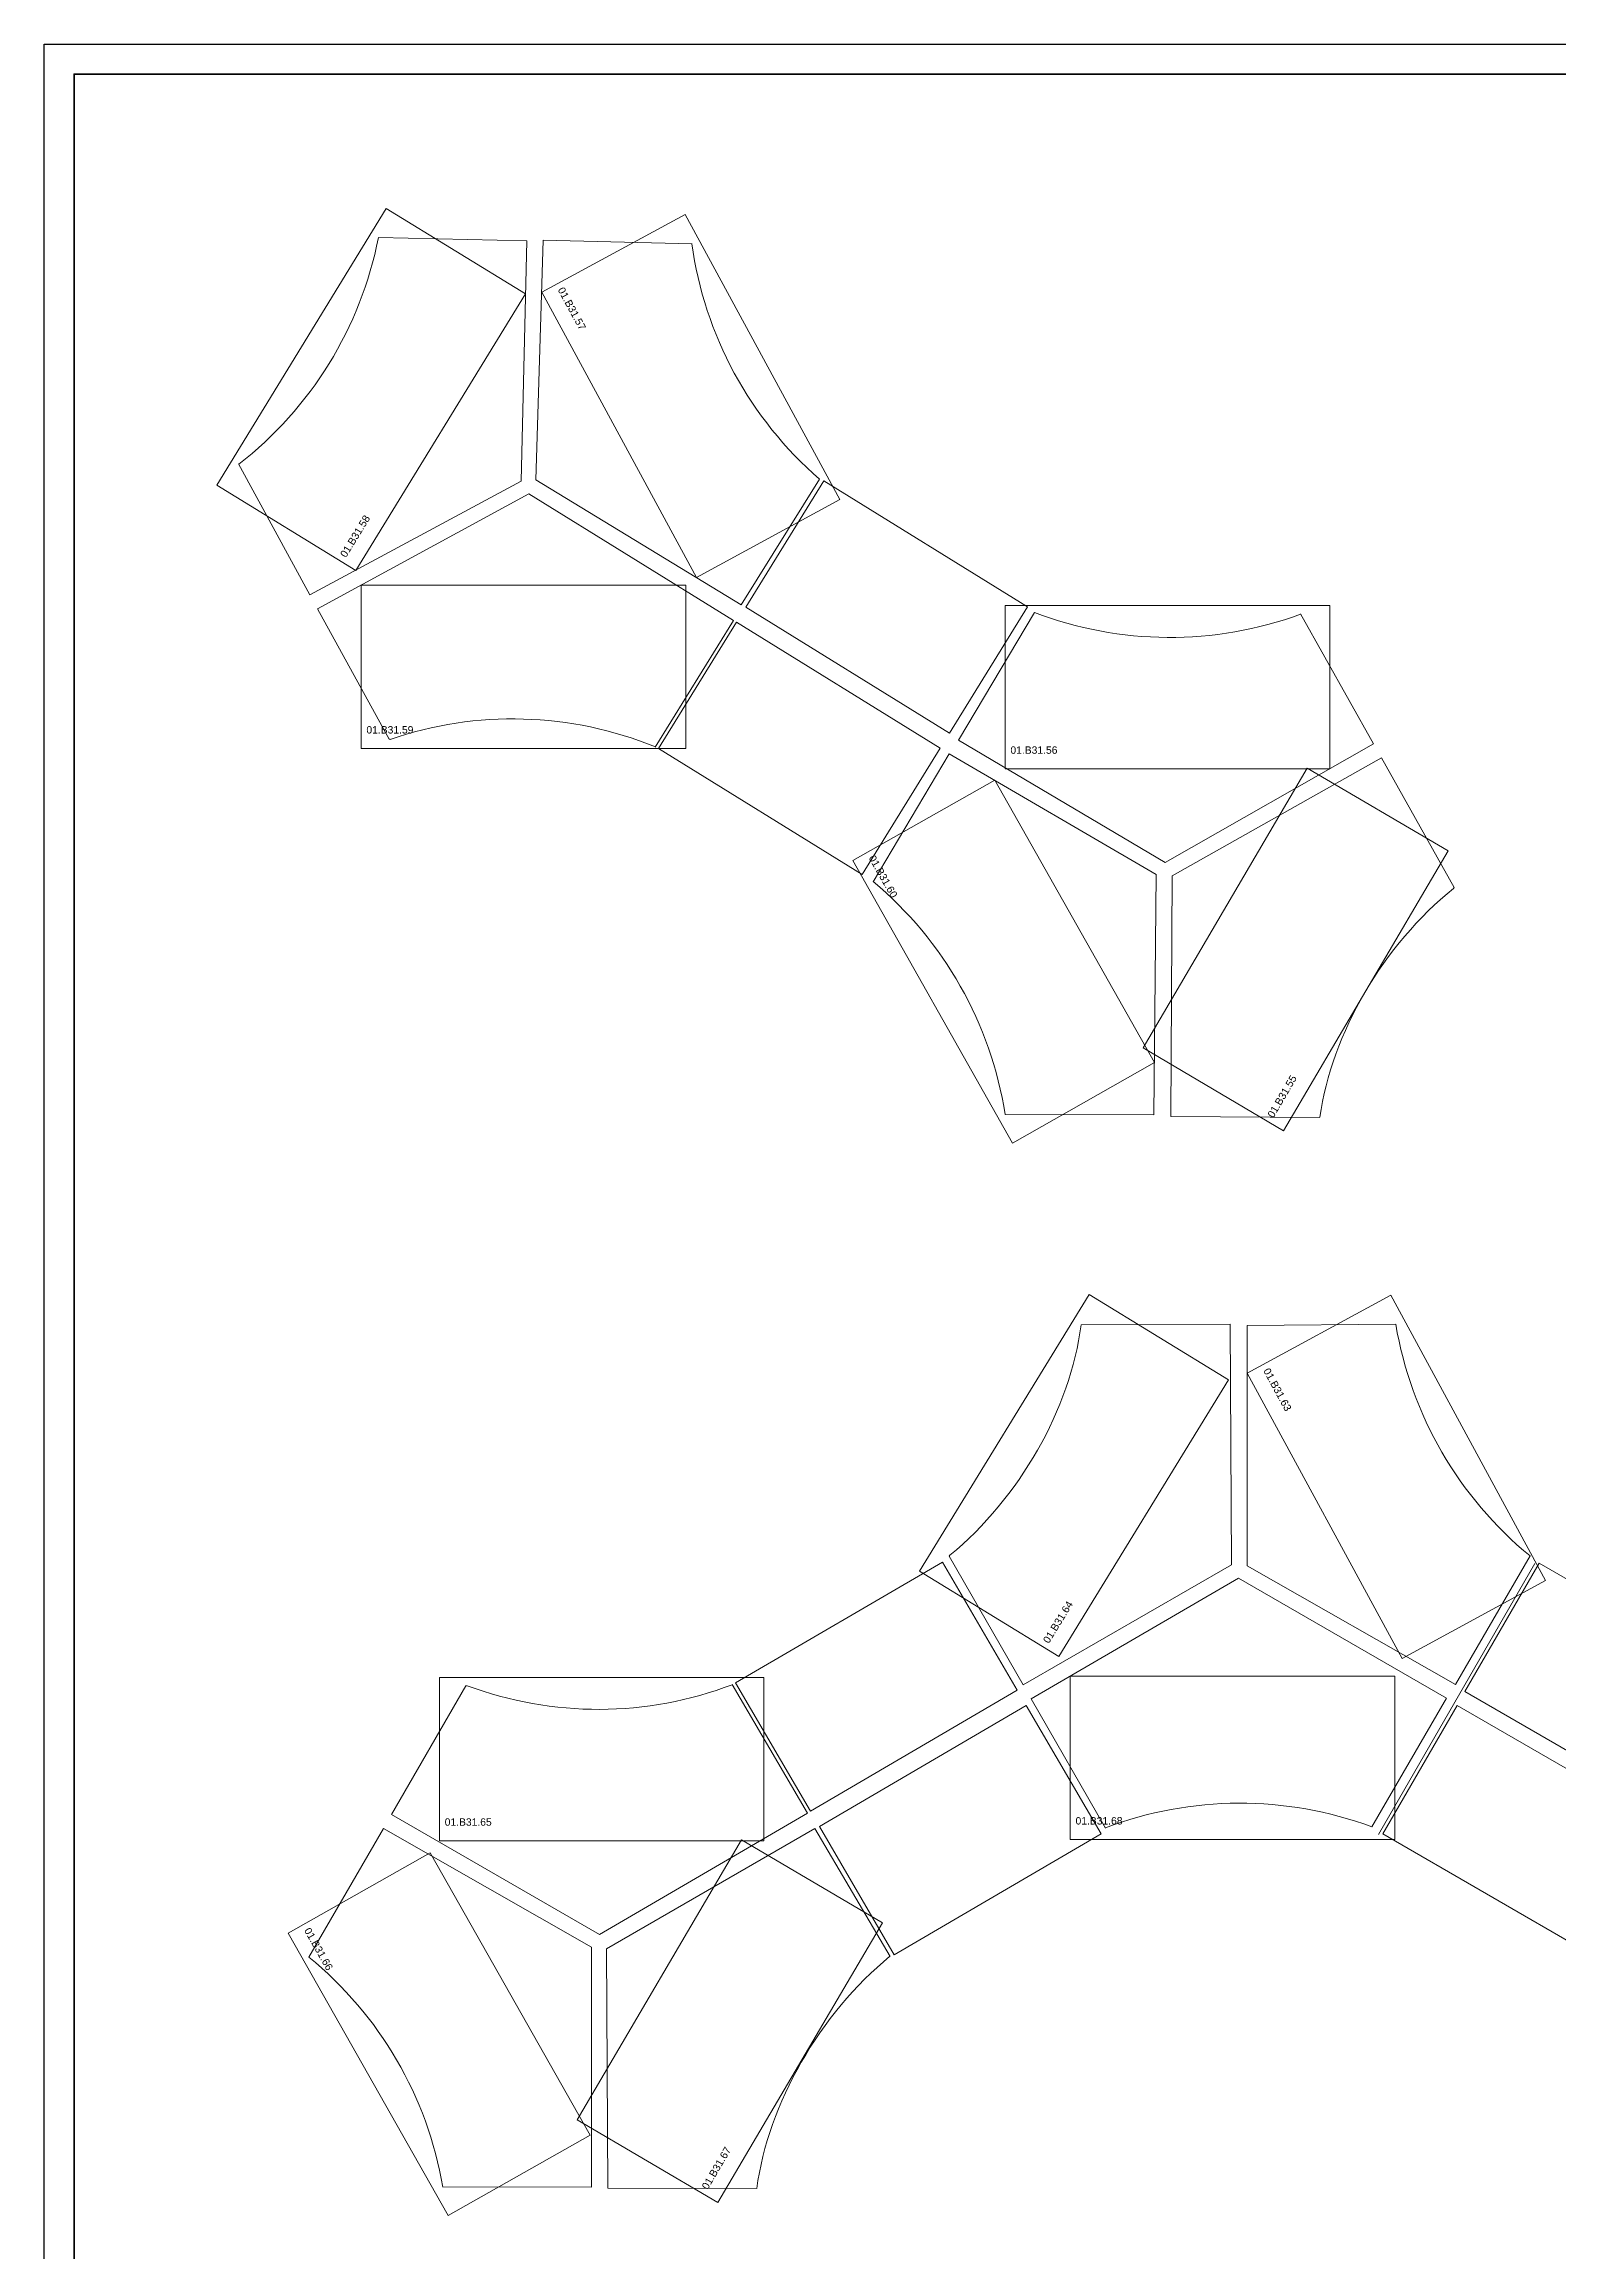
# Model space of a CAD drawing. Header units: millimetres. Extents: x -6.1 to 46.1, y 0 to 48.5.
# Drawn here: x -6.08 to 1.62, y 37.29 to 48.51 of the extents above; entities that cross this region are included whole.
import ezdxf

# ---------------------------------------------------------------- set-up
doc = ezdxf.new("R2010")
doc.units = ezdxf.units.MM
for name, color, linetype in [('PDF_Geometry', 7, 'Continuous'), ('Planon_WPA_Floor', 10, 'Continuous'), ('Planon_WPA_FPoly', 10, 'Continuous')]:
    doc.layers.add(name, color=color, linetype=linetype)
for name, color, linetype, lineweight in [('Planon_WPA_Spoly', 64, 'Continuous', 35), ('Planon_WPA_WPBlock', 5, 'Continuous', 15), ('Planon_WPA_WPPoly', 5, 'Continuous', 15)]:
    doc.layers.add(name, color=color, linetype=linetype, lineweight=lineweight)
doc.styles.add('Arial', font='arial.ttf', dxfattribs={"width": 0.8, "height": 2.5})

# ---------------------------------------------------------------- blocks, each defined once
blk = doc.blocks.new('DFM_Arbeitsplatzstempel')
at = {"style": 'Arial'}
for tag, p in [('AP-ID', (0.054, 0.153)), ('AP-BEZEICHNUNG', (0.054, 0.029))]:
    blk.add_attdef(tag, p, '', height=0.075, dxfattribs=at)

msp = doc.modelspace()

# ---------------------------------------------------------------- linework, layer by layer
at = {"layer": 'PDF_Geometry', "lineweight": 9}
for points in [[(-3.653, 46.292), (-3.624, 47.513), (-4.378, 47.53)], [(-2.783, 47.499), (-2.783, 47.499), (-3.541, 47.516), (-3.577, 46.298)], [(-5.09, 46.379), (-5.09, 46.379), (-4.726, 45.714), (-3.653, 46.292)], [(-3.577, 46.298), (-2.534, 45.662), (-2.136, 46.302)], [(-1.078, 45.653), (-2.114, 46.293), (-2.511, 45.651), (-1.474, 45.011), (-1.078, 45.653)], [(-3.614, 46.227), (-4.687, 45.642), (-4.324, 44.979), (-4.319, 44.979)], [(-2.971, 44.939), (-2.971, 44.939), (-2.573, 45.583), (-3.614, 46.227)], [(-1.522, 44.934), (-2.558, 45.574), (-2.955, 44.932), (-1.919, 44.292), (-1.522, 44.934)], [(-0.378, 44.352), (-1.429, 44.974), (-1.043, 45.624)], [(0.31, 45.617), (0.31, 45.617), (0.68, 44.956), (-0.378, 44.352)], [(-1.863, 44.254), (-1.863, 44.254), (-1.476, 44.906), (-0.424, 44.291)], [(-0.343, 44.285), (0.721, 44.884), (1.091, 44.226), (1.088, 44.221)], [(-0.424, 44.291), (-0.436, 43.07), (-1.191, 43.071)], [(0.408, 43.057), (0.408, 43.057), (-0.35, 43.061), (-0.343, 44.285)], [(-0.806, 42.002), (-0.806, 42.002), (-0.048, 42.006), (-0.042, 40.782)], [(0.039, 40.777), (0.039, 41.998), (0.793, 42.005)], [(-1.13, 40.144), (-2.182, 39.529), (-2.563, 40.181), (-1.511, 40.796), (-1.13, 40.144)], [(-0.042, 40.782), (-1.1, 40.171), (-1.476, 40.826), (-1.473, 40.831)], [(1.477, 40.828), (1.477, 40.828), (1.097, 40.173), (0.039, 40.777)], [(1.501, 40.788), (0.706, 39.411)], [(1.523, 40.791), (2.578, 40.182), (2.2, 39.528), (1.145, 40.137), (1.523, 40.791)], [(-0.681, 39.443), (-0.681, 39.443), (-1.059, 40.1), (-0.006, 40.714)], [(-0.006, 40.714), (1.051, 40.104), (0.672, 39.45)], [(-3.254, 38.903), (-4.312, 39.513), (-3.933, 40.167), (-3.927, 40.167)], [(-2.579, 40.174), (-2.579, 40.174), (-2.197, 39.52), (-3.254, 38.903)], [(-0.704, 39.414), (-1.756, 38.799), (-2.136, 39.451), (-1.085, 40.066), (-0.704, 39.414)], [(1.106, 40.067), (2.16, 39.458), (1.783, 38.804), (0.728, 39.414), (1.106, 40.067)], [(-4.732, 38.787), (-4.732, 38.787), (-4.353, 39.442), (-3.294, 38.838)], [(-3.218, 38.83), (-2.16, 39.441), (-1.777, 38.791)], [(-3.294, 38.838), (-3.294, 37.617), (-4.049, 37.619)], [(-2.454, 37.611), (-2.454, 37.611), (-3.212, 37.612), (-3.218, 38.83)]]:
    msp.add_lwpolyline(points, dxfattribs=at)
for centre, radius, start, end in [((-6.273, 47.902), 1.931, 307.8456, 348.8792), ((-0.864, 47.767), 1.94, 187.9572, 229.0382), ((-0.355, 47.427), 1.93, 249.1038, 290.1524), ((-3.695, 43.168), 1.915, 67.7616, 108.9944), ((-3.109, 42.768), 1.941, 8.9839, 50.0309), ((2.707, 42.327), 1.94, 189.5592, 230.6363), ((-3.26, 41.959), 1.912, 249.5743, 290.8624), ((0.002, 37.64), 1.93, 69.6846, 110.757), ((-5.953, 37.293), 1.93, 9.7083, 50.7522)]:
    msp.add_arc(centre, radius, start, end, dxfattribs=at)
for centre, major_axis, ratio, start_param, end_param in [((1.381, 43.343), (0.715, 1.067), 0.635388, 1.114402, 2.222188), ((-1.774, 41.706), (0.702, 1.074), 0.635525, 4.25367, 5.362976), ((-1.469, 37.904), (0.717, 1.089), 0.636574, 1.116574, 2.218571)]:
    msp.add_ellipse(centre, major_axis=major_axis, ratio=ratio, start_param=start_param, end_param=end_param, dxfattribs=at)
at = {"layer": 'Planon_WPA_Floor'}
for points in [[(-6.077, 48.513), (46.094, 48.513)], [(-6.077, 33.796), (-6.077, 48.513)], [(-5.925, 48.361), (45.941, 48.361)], [(-5.925, 33.948), (-5.925, 48.361)]]:
    msp.add_lwpolyline(points, dxfattribs=at)
at = {"layer": 'Planon_WPA_FPoly'}
msp.add_lwpolyline([(0, 0), (0, 30.332), (-3.299, 30.332), (-3.299, 32.776), (-4.471, 32.776), (-4.471, 32.911), (-4.974, 32.911), (-4.974, 33.796), (-6.077, 33.796), (-6.077, 48.513), (46.094, 48.513), (46.094, 27.114), (39.31, 27.114), (39.31, 24.356), (33.123, 24.356), (33.123, 5.939), (37.022, 5.939), (37.022, 0)], close=True, dxfattribs=at)
at = {"layer": 'Planon_WPA_Spoly'}
msp.add_lwpolyline([(45.941, 48.361), (-5.925, 48.361), (-5.925, 33.948), (-4.821, 33.948), (-4.821, 33.045), (-4.319, 33.045), (-4.319, 32.928), (-3.147, 32.928), (-3.147, 30.484), (5.597, 30.484), (6.387, 36.284), (6.184, 36.284), (6.184, 36.487), (6.387, 36.487), (6.387, 36.284), (5.597, 30.484), (7.059, 30.484), (7.059, 29.988), (9.688, 29.988), (9.688, 30.064), (14.56, 30.064)], dxfattribs=at)
at = {"layer": 'Planon_WPA_WPPoly', "linetype": 'ByBlock'}
for points in [[(-4.492, 45.837), (-3.63, 47.244), (-4.338, 47.678), (-5.2, 46.271)], [(-3.548, 47.252), (-2.761, 45.802), (-2.032, 46.198), (-2.819, 47.648)], [(-4.466, 44.932), (-2.816, 44.932), (-2.816, 45.762), (-4.466, 45.762)], [(-1.192, 44.829), (0.458, 44.829), (0.458, 45.659), (-1.192, 45.659)], [(0.224, 42.989), (1.06, 44.412), (0.344, 44.832), (-0.491, 43.41)], [(-1.967, 44.362), (-1.154, 42.926), (-0.432, 43.335), (-1.244, 44.771)], [(-0.919, 40.316), (-0.057, 41.723), (-0.764, 42.157), (-1.627, 40.75)], [(0.039, 41.756), (0.826, 40.306), (1.555, 40.702), (0.768, 42.152)], [(-4.068, 39.379), (-2.418, 39.379), (-2.418, 40.209), (-4.068, 40.209)], [(-0.861, 39.385), (0.789, 39.385), (0.789, 40.215), (-0.861, 40.215)], [(-4.837, 38.909), (-4.024, 37.473), (-3.302, 37.882), (-4.115, 39.318)], [(-2.652, 37.54), (-1.816, 38.962), (-2.532, 39.383), (-3.367, 37.96)]]:
    msp.add_lwpolyline(points, close=True, dxfattribs=at)

# ---------------------------------------------------------------- block references
at = {"layer": 'Planon_WPA_WPBlock', "xscale": 0.5, "yscale": 0.5, "zscale": 0.5}
for p, rotation, values in [((-3.548, 47.252), 298.4912627948079, {'AP-ID': '01.B31.57'}), ((-4.492, 45.837), 58.49259968579136, {'AP-ID': '01.B31.58'}), ((-1.967, 44.362), 299.5141843684023, {'AP-ID': '01.B31.60'}), ((0.224, 42.989), 59.57859733050594, {'AP-ID': '01.B31.55'}), ((0.039, 41.756), 298.4912627948079, {'AP-ID': '01.B31.63'}), ((-0.919, 40.316), 58.49259968579136, {'AP-ID': '01.B31.64'}), ((-4.837, 38.909), 299.5141843684023, {'AP-ID': '01.B31.66'}), ((-2.652, 37.54), 59.57859733050594, {'AP-ID': '01.B31.67'})]:
    msp.add_blockref('DFM_Arbeitsplatzstempel', p, dxfattribs=dict(at, rotation=rotation)).add_auto_attribs(values)
for p, values in [((-4.466, 44.932), {'AP-ID': '01.B31.59'}), ((-1.192, 44.829), {'AP-ID': '01.B31.56'}), ((-4.068, 39.379), {'AP-ID': '01.B31.65'}), ((-0.861, 39.385), {'AP-ID': '01.B31.68'})]:
    msp.add_blockref('DFM_Arbeitsplatzstempel', p, dxfattribs=at).add_auto_attribs(values)

doc.saveas('drawing.dxf')
